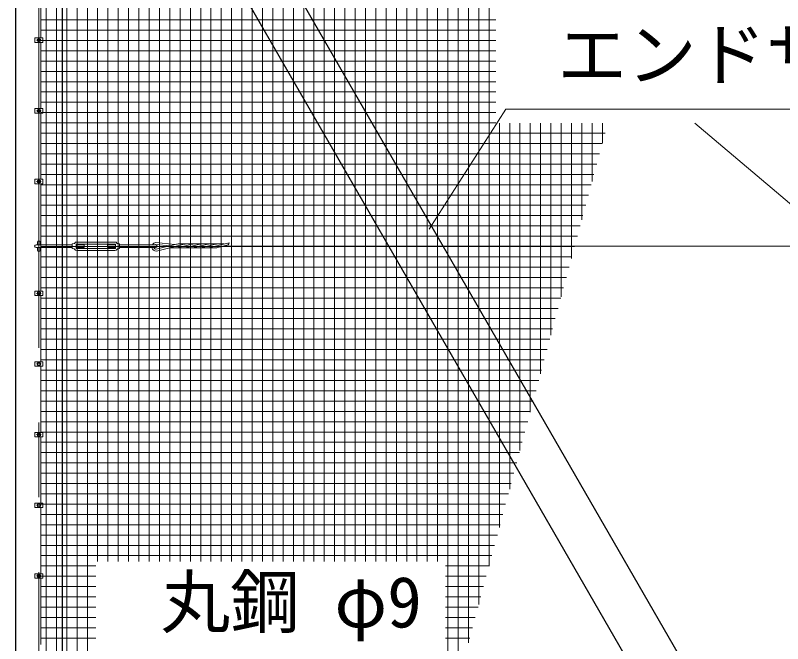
# Model space of a CAD drawing. Units: millimetres, scale not verified. Extents: x -18900 to 18900, y -13365 to 13365.
# Drawn here: x -13901 to -10642, y 2445 to 5113 of the extents above; entities that cross this region are included whole.
import ezdxf
from ezdxf.enums import TextEntityAlignment as Align

# ---------------------------------------------------------------- set-up
doc = ezdxf.new("R2010")
doc.units = ezdxf.units.MM
doc.header["$LTSCALE"] = 50
doc.linetypes.add('USER1', pattern=[50.8, 31.75, -6.35, 6.35, -6.35])
for name, color, linetype, lineweight in [('0-1_D-STR1', 1, 'Continuous', 25), ('0-2_D-BMK', 2, 'USER1', 13), ('0-3_D-STR3', 3, 'Continuous', 13), ('0-A_D-STR-TXT', 7, 'Continuous', 13), ('0-B_D-STR2', 7, 'Continuous', 13)]:
    doc.layers.add(name, color=color, linetype=linetype, lineweight=lineweight)
doc.styles.add('ＭＳ ゴシック', font='')
doc.styles.get('ＭＳ ゴシック').set_extended_font_data('MS Gothic')

msp = doc.modelspace()

# ---------------------------------------------------------------- linework, layer by layer
at = {"layer": '0-1_D-STR1'}
for p, q in [((-13509.15, 6600.82), (-8107.75, -2754.67)), ((-13636.27, 6421.01), (-8307.75, -2808.26)), ((-13700.75, -3867.48), (-13700.75, 6388.77))]:
    msp.add_line(p, q, dxfattribs=at)
msp.add_lwpolyline([(-13700.75, 7132.52), (-13900.75, 7132.52), (-13900.75, -3867.48)], dxfattribs=at)
at = {"layer": '0-2_D-BMK'}
for p, q in [((-13800.75, -3918.48), (-13800.75, 7183.52)), ((-13810.75, 5007.52), (-13790.75, 5007.52)), ((-13810.75, 4707.52), (-13790.75, 4707.52)), ((-13810.75, 4407.52), (-13790.75, 4407.52)), ((-13810.75, 3932.52), (-13790.75, 3932.52)), ((-13810.75, 3632.52), (-13790.75, 3632.52)), ((-13810.75, 3332.52), (-13790.75, 3332.52)), ((-13810.75, 3032.52), (-13790.75, 3032.52)), ((-13810.75, 2732.52), (-13790.75, 2732.52))]:
    msp.add_line(p, q, dxfattribs=at)
at = {"layer": '0-3_D-STR3'}
for p, q in [((-13792.25, 5017.02), (-13792.25, 5298.02)), ((-13817.95, 5017.02), (-13783.55, 5017.02)), ((-13817.95, 5017.02), (-13817.95, 4998.02)), ((-13817.95, 4998.02), (-13783.55, 4998.02)), ((-13807.25, 5011.27), (-13800.75, 5015.03)), ((-13807.25, 5003.77), (-13807.25, 5011.27)), ((-13800.75, 5000.02), (-13807.25, 5003.77)), ((-13800.75, 5015.03), (-13794.25, 5011.27)), ((-13794.25, 5003.77), (-13800.75, 5000.02)), ((-13794.25, 5011.27), (-13794.25, 5003.77)), ((-13792.25, 4717.02), (-13792.25, 4998.02)), ((-13783.55, 5017.02), (-13783.55, 4998.02)), ((-13817.95, 4717.02), (-13783.55, 4717.02)), ((-13817.95, 4717.02), (-13817.95, 4698.02)), ((-13817.95, 4698.02), (-13783.55, 4698.02)), ((-13807.25, 4711.27), (-13800.75, 4715.03)), ((-13807.25, 4703.77), (-13807.25, 4711.27)), ((-13800.75, 4700.02), (-13807.25, 4703.77)), ((-13800.75, 4715.03), (-13794.25, 4711.27)), ((-13794.25, 4703.77), (-13800.75, 4700.02)), ((-13794.25, 4711.27), (-13794.25, 4703.77)), ((-13792.25, 4417.02), (-13792.25, 4698.02)), ((-13783.55, 4717.02), (-13783.55, 4698.02)), ((-11014.63, 4654.63), (-4157.72, -1138.21)), ((-13817.95, 4417.02), (-13783.55, 4417.02)), ((-13817.95, 4417.02), (-13817.95, 4398.02)), ((-13807.25, 4411.27), (-13800.75, 4415.03)), ((-13807.25, 4403.77), (-13807.25, 4411.27)), ((-13800.75, 4400.02), (-13807.25, 4403.77)), ((-13800.75, 4415.03), (-13794.25, 4411.27)), ((-13794.25, 4403.77), (-13800.75, 4400.02)), ((-13794.25, 4411.27), (-13794.25, 4403.77)), ((-13783.55, 4417.02), (-13783.55, 4398.02)), ((-13817.95, 4398.02), (-13783.55, 4398.02)), ((-13792.25, 3942.02), (-13792.25, 4398.02)), ((-13806.75, 4149.52), (-13806.75, 4138.52)), ((-13794.75, 4149.52), (-13794.75, 4138.52)), ((-13658.75, 4142.52), (-13650.95, 4144.19)), ((-13658.75, 4122.52), (-13658.75, 4142.52)), ((-13641.75, 4125.02), (-13641.75, 4140.02)), ((-13639.75, 4150.52), (-13477.75, 4150.52)), ((-13639.75, 4142.02), (-13477.75, 4142.02)), ((-13475.75, 4125.02), (-13475.75, 4140.02)), ((-13303.89, 4139.88), (-13246.22, 4133.89)), ((-13303.68, 4147.9), (-13223.35, 4139.56)), ((-13302.49, 4119.94), (-13216.83, 4141.18)), ((-13301.25, 4112), (-13183.59, 4141.18)), ((-13013.83, 4142.06), (-13209.61, 4142.06)), ((-13207.6, 4126.98), (-13150.35, 4141.18)), ((-13174.36, 4126.98), (-13117.11, 4141.18)), ((-13141.12, 4126.98), (-13083.87, 4141.18)), ((-13107.88, 4126.98), (-13050.63, 4141.18)), ((-13074.64, 4126.98), (-12992.82, 4147.27)), ((-13812.75, 4138.52), (-13658.75, 4138.52)), ((-13812.75, 4126.52), (-13658.75, 4126.52)), ((-13806.75, 4126.52), (-13806.75, 4115.52)), ((-13794.75, 4126.52), (-13794.75, 4115.52)), ((-13658.75, 4122.52), (-13650.95, 4120.85)), ((-13641.75, 4138.52), (-13608.75, 4138.52)), ((-13639.75, 4123.02), (-13477.75, 4123.02)), ((-13639.75, 4114.52), (-13477.75, 4114.52)), ((-13508.75, 4126.52), (-13508.75, 4138.52)), ((-13508.75, 4138.52), (-13475.75, 4138.52)), ((-13508.75, 4126.52), (-13475.75, 4126.52)), ((-13458.75, 4122.52), (-13466.55, 4120.85)), ((-13458.75, 4138.52), (-13304.75, 4138.52)), ((-13458.75, 4126.52), (-13304.75, 4126.52)), ((-13047.68, 4126.1), (-13244.4, 4126.1)), ((-13041.4, 4126.98), (-12996.72, 4138.06)), ((-13019.06, 4132.52), (-1000.75, 4132.52)), ((-13817.95, 3942.02), (-13783.55, 3942.02)), ((-13817.95, 3942.02), (-13817.95, 3923.02)), ((-13817.95, 3923.02), (-13783.55, 3923.02)), ((-13807.25, 3936.27), (-13800.75, 3940.03)), ((-13807.25, 3928.77), (-13807.25, 3936.27)), ((-13800.75, 3925.02), (-13807.25, 3928.77)), ((-13800.75, 3940.03), (-13794.25, 3936.27)), ((-13794.25, 3928.77), (-13800.75, 3925.02)), ((-13794.25, 3936.27), (-13794.25, 3928.77)), ((-13792.25, 3642.02), (-13792.25, 3923.02)), ((-13783.55, 3942.02), (-13783.55, 3923.02)), ((-13817.95, 3642.02), (-13783.55, 3642.02)), ((-13817.95, 3642.02), (-13817.95, 3623.02)), ((-13817.95, 3623.02), (-13783.55, 3623.02)), ((-13807.25, 3636.27), (-13800.75, 3640.03)), ((-13807.25, 3628.77), (-13807.25, 3636.27)), ((-13800.75, 3625.02), (-13807.25, 3628.77)), ((-13800.75, 3640.03), (-13794.25, 3636.27)), ((-13794.25, 3628.77), (-13800.75, 3625.02)), ((-13794.25, 3636.27), (-13794.25, 3628.77)), ((-13792.25, 3342.02), (-13792.25, 3623.02)), ((-13783.55, 3642.02), (-13783.55, 3623.02)), ((-13817.95, 3342.02), (-13783.55, 3342.02)), ((-13817.95, 3342.02), (-13817.95, 3323.02)), ((-13807.25, 3336.27), (-13800.75, 3340.03)), ((-13807.25, 3328.77), (-13807.25, 3336.27)), ((-13800.75, 3325.02), (-13807.25, 3328.77)), ((-13800.75, 3340.03), (-13794.25, 3336.27)), ((-13794.25, 3328.77), (-13800.75, 3325.02)), ((-13794.25, 3336.27), (-13794.25, 3328.77)), ((-13783.55, 3342.02), (-13783.55, 3323.02)), ((-13817.95, 3323.02), (-13783.55, 3323.02)), ((-13792.25, 3042.02), (-13792.25, 3323.02)), ((-13817.95, 3042.02), (-13783.55, 3042.02)), ((-13817.95, 3042.02), (-13817.95, 3023.02)), ((-13807.25, 3036.27), (-13800.75, 3040.03)), ((-13807.25, 3028.77), (-13807.25, 3036.27)), ((-13800.75, 3040.03), (-13794.25, 3036.27)), ((-13794.25, 3036.27), (-13794.25, 3028.77)), ((-13783.55, 3042.02), (-13783.55, 3023.02)), ((-13817.95, 3023.02), (-13783.55, 3023.02)), ((-13800.75, 3025.02), (-13807.25, 3028.77)), ((-13794.25, 3028.77), (-13800.75, 3025.02)), ((-13792.25, 2742.02), (-13792.25, 3023.02)), ((-13817.95, 2742.02), (-13783.55, 2742.02)), ((-13817.95, 2742.02), (-13817.95, 2723.02)), ((-13807.25, 2736.27), (-13800.75, 2740.03)), ((-13800.75, 2740.03), (-13794.25, 2736.27)), ((-13783.55, 2742.02), (-13783.55, 2723.02)), ((-13817.95, 2723.02), (-13783.55, 2723.02)), ((-13807.25, 2728.77), (-13807.25, 2736.27)), ((-13800.75, 2725.02), (-13807.25, 2728.77)), ((-13794.25, 2728.77), (-13800.75, 2725.02)), ((-13794.25, 2736.27), (-13794.25, 2728.77)), ((-13792.25, 2442.02), (-13792.25, 2723.02))]:
    msp.add_line(p, q, dxfattribs=at)
for points in [[(-13458.75, 4122.52), (-13458.75, 4142.52), (-13466.55, 4144.19)], [(-13641.75, 4126.52), (-13608.75, 4126.52), (-13608.75, 4138.52)]]:
    msp.add_lwpolyline(points, dxfattribs=at)
for centre in [(-13800.75, 5007.52), (-13800.75, 4707.52), (-13800.75, 4407.52), (-13800.75, 3932.52), (-13800.75, 3632.52), (-13800.75, 3332.52), (-13800.75, 3032.52), (-13800.75, 2732.52)]:
    msp.add_circle(centre, 6.25, dxfattribs=at)
for centre, radius, start, end in [((-13800.75, 4149.52), 6, 0, 180), ((-13651.79, 4148.11), 4, 282.09925, 326.11888), ((-13639.75, 4140.02), 10.5, 90, 146.11888), ((-13639.75, 4140.02), 2, 90, 180), ((-13477.75, 4140.02), 10.5, 33.88112, 90), ((-13477.75, 4140.02), 2, 0, 90), ((-13465.71, 4148.11), 4, 213.88112, 257.90075), ((-13302.87, 4129.93), 18, 92.82497, 151.48944), ((-13302.87, 4129.93), 10, 95.82544, 120.77566), ((-13209.61, 4112.06), 30, 90, 103.92636), ((-13176.37, 4112.06), 30, 90, 103.92636), ((-13143.13, 4112.06), 30, 90, 103.92636), ((-13109.89, 4112.06), 30, 90, 103.92636), ((-13076.65, 4112.06), 30, 90, 103.92636), ((-13043.41, 4112.06), 30, 90, 103.92636), ((-13060.09, 4170.32), 71.11, 333.02173, 341.08588), ((-13812.75, 4132.52), 6, 90, 270), ((-13800.75, 4115.52), 6, 180, 0), ((-13651.79, 4116.94), 4, 33.88112, 77.90075), ((-13639.75, 4125.02), 10.5, 213.88112, 270), ((-13639.75, 4125.02), 2, 180, 270), ((-13477.75, 4125.02), 2, 270, 0), ((-13477.75, 4125.02), 10.5, 270, 326.11888), ((-13465.71, 4116.94), 4, 102.09925, 146.11888), ((-13302.87, 4129.93), 18, 191.63319, 275.17572), ((-13302.87, 4129.93), 10, 199.92759, 272.18972), ((-13304.75, 4132.52), 6, 270, 90), ((-13214.82, 4156.1), 30, 270, 283.92645), ((-13181.58, 4156.1), 30, 270, 283.92645), ((-13148.34, 4156.1), 30, 270, 283.92645), ((-13115.1, 4156.1), 30, 270, 283.92645), ((-13081.86, 4156.1), 30, 270, 283.92645), ((-13048.62, 4156.1), 30, 270, 283.92645)]:
    msp.add_arc(centre, radius, start, end, dxfattribs=at)
at = {"layer": '0-A_D-STR-TXT'}
msp.add_lwpolyline([(-7522.04, 4714.58), (-11817.19, 4714.58), (-12142.5, 4205.08)], dxfattribs=at)
at = {"layer": '0-B_D-STR2'}
for p, q in [((-13769.85, -1467.48), (-13769.85, 7032.52)), ((-13726.1, -1467.48), (-13726.1, 7032.52)), ((-13682.35, -1467.48), (-13682.35, 7032.52)), ((-13638.6, -1467.48), (-13638.6, 7032.52)), ((-13594.85, -1467.48), (-13594.85, 7032.52)), ((-13551.1, 2793.6), (-13551.1, 7032.52)), ((-13507.35, 2793.6), (-13507.35, 7032.52)), ((-13463.6, 2793.6), (-13463.6, 7032.52)), ((-13419.85, 2793.6), (-13419.85, 7032.52)), ((-13376.1, 2793.6), (-13376.1, 7032.52)), ((-13332.35, 2793.6), (-13332.35, 7032.52)), ((-13288.6, 2793.6), (-13288.6, 7032.52)), ((-13244.85, 2793.6), (-13244.85, 7032.52)), ((-13201.1, 2793.6), (-13201.1, 7032.52)), ((-13157.35, 2793.6), (-13157.35, 7032.52)), ((-13113.6, 2793.6), (-13113.6, 7032.52)), ((-13069.85, 2793.6), (-13069.85, 7032.52)), ((-13026.1, 2793.6), (-13026.1, 7032.52)), ((-12982.35, 2793.6), (-12982.35, 7032.52)), ((-12938.6, 2793.6), (-12938.6, 7032.52)), ((-12894.85, 2793.6), (-12894.85, 7032.52)), ((-12851.1, 2793.6), (-12851.1, 7032.52)), ((-12807.35, 2793.6), (-12807.35, 7032.52)), ((-12763.6, 2793.6), (-12763.6, 7032.52)), ((-12719.85, 2793.6), (-12719.85, 7032.52)), ((-12676.1, 2793.6), (-12676.1, 7032.52)), ((-12632.35, 2793.6), (-12632.35, 7032.52)), ((-12588.6, 2793.6), (-12588.6, 7032.52)), ((-12544.85, 2793.6), (-12544.85, 7032.52)), ((-12501.1, 2793.6), (-12501.1, 7032.52)), ((-12457.35, 2793.6), (-12457.35, 7032.52)), ((-12413.6, 2793.6), (-12413.6, 7032.52)), ((-12369.85, 2793.6), (-12369.85, 7032.52)), ((-12326.1, 2793.6), (-12326.1, 7032.52)), ((-12282.35, 2793.6), (-12282.35, 7032.52)), ((-12238.6, 2793.6), (-12238.6, 7032.52)), ((-12194.85, 2793.6), (-12194.85, 7032.52)), ((-12151.1, 2793.6), (-12151.1, 7032.52)), ((-12107.35, 2793.6), (-12107.35, 7032.52)), ((-12063.6, 2121.63), (-12063.6, 7032.52)), ((-12019.85, 2284.91), (-12019.85, 7032.52)), ((-11976.1, 2448.18), (-11976.1, 7032.52)), ((-11932.35, 2611.46), (-11932.35, 7032.52)), ((-11888.6, 2774.74), (-11888.6, 7032.52)), ((-13792.25, 5093.75), (-11860.04, 5093.75)), ((-13792.25, 5050), (-11860.04, 5050)), ((-13792.25, 5006.25), (-11860.04, 5006.25)), ((-13792.25, 4962.5), (-11860.04, 4962.5)), ((-13792.25, 4918.75), (-11860.04, 4918.75)), ((-13792.25, 4875), (-11860.04, 4875)), ((-13792.25, 4831.25), (-11860.04, 4831.25)), ((-13792.25, 4787.5), (-11860.04, 4787.5)), ((-13792.25, 4743.75), (-11860.04, 4743.75)), ((-13792.25, 4700), (-11860.04, 4700)), ((-13792.25, 4656.25), (-11860.04, 4656.25)), ((-11844.85, 2938.02), (-11844.85, 4654.63)), ((-11801.1, 3101.29), (-11801.1, 4654.63)), ((-11757.35, 3264.57), (-11757.35, 4654.63)), ((-11713.6, 3427.85), (-11713.6, 4654.63)), ((-11669.85, 3591.13), (-11669.85, 4654.63)), ((-11626.1, 3754.4), (-11626.1, 4654.63)), ((-11582.35, 3917.68), (-11582.35, 4654.63)), ((-11538.6, 4080.96), (-11538.6, 4654.63)), ((-11494.85, 4244.23), (-11494.85, 4654.63)), ((-11451.1, 4407.51), (-11451.1, 4654.63)), ((-11407.35, 4570.79), (-11407.35, 4654.63)), ((-13792.25, 4612.5), (-11396.18, 4612.5)), ((-13792.25, 4568.75), (-11407.9, 4568.75)), ((-13792.25, 4525), (-11419.62, 4525)), ((-13792.25, 4481.25), (-11431.35, 4481.25)), ((-13792.25, 4437.5), (-11443.07, 4437.5)), ((-13792.25, 4393.75), (-11454.79, 4393.75)), ((-13792.25, 4350), (-11466.51, 4350)), ((-13792.25, 4306.25), (-11478.24, 4306.25)), ((-13792.25, 4262.5), (-11489.96, 4262.5)), ((-13792.25, 4218.75), (-11501.68, 4218.75)), ((-13792.25, 4175), (-11513.41, 4175)), ((-13792.25, 4131.25), (-11525.13, 4131.25)), ((-13792.25, 4087.5), (-11536.85, 4087.5)), ((-13792.25, 4043.75), (-11548.57, 4043.75)), ((-13792.25, 4000), (-11560.3, 4000)), ((-13792.25, 3956.25), (-11572.02, 3956.25)), ((-13792.25, 3912.5), (-11583.74, 3912.5)), ((-13792.25, 3868.75), (-11595.46, 3868.75)), ((-13792.25, 3825), (-11607.19, 3825)), ((-13792.25, 3781.25), (-11618.91, 3781.25)), ((-13792.25, 3737.5), (-11630.63, 3737.5)), ((-13792.25, 3693.75), (-11642.36, 3693.75)), ((-13792.25, 3650), (-11654.08, 3650)), ((-13792.25, 3606.25), (-11665.8, 3606.25)), ((-13792.25, 3562.5), (-11677.52, 3562.5)), ((-13792.25, 3518.75), (-11689.25, 3518.75)), ((-13792.25, 3475), (-11700.97, 3475)), ((-13792.25, 3431.25), (-11712.69, 3431.25)), ((-13792.25, 3387.5), (-11724.42, 3387.5)), ((-13792.25, 3343.75), (-11736.14, 3343.75)), ((-13792.25, 3300), (-11747.86, 3300)), ((-13792.25, 3256.25), (-11759.58, 3256.25)), ((-13792.25, 3212.5), (-11771.31, 3212.5)), ((-13792.25, 3168.75), (-11783.03, 3168.75)), ((-13792.25, 3125), (-11794.75, 3125)), ((-13792.25, 3081.25), (-11806.47, 3081.25)), ((-13792.25, 3037.5), (-11818.2, 3037.5)), ((-13792.25, 2993.75), (-11829.92, 2993.75)), ((-13792.25, 2950), (-11841.64, 2950)), ((-13792.25, 2906.25), (-11853.37, 2906.25)), ((-13792.25, 2862.5), (-11865.09, 2862.5)), ((-13792.25, 2818.75), (-11876.81, 2818.75)), ((-13792.25, 2775), (-13559.11, 2775)), ((-12073.2, 2775), (-11888.53, 2775)), ((-13792.25, 2731.25), (-13559.11, 2731.25)), ((-12073.2, 2731.25), (-11900.26, 2731.25)), ((-13792.25, 2687.5), (-13559.11, 2687.5)), ((-12073.2, 2687.5), (-11911.98, 2687.5)), ((-13792.25, 2643.75), (-13559.11, 2643.75)), ((-12073.2, 2643.75), (-11923.7, 2643.75)), ((-13792.25, 2600), (-13559.11, 2600)), ((-12073.2, 2600), (-11935.43, 2600)), ((-13792.25, 2556.25), (-13559.11, 2556.25)), ((-12073.2, 2556.25), (-11947.15, 2556.25)), ((-13792.25, 2512.5), (-13559.11, 2512.5)), ((-12073.2, 2512.5), (-11958.87, 2512.5)), ((-13792.25, 2468.75), (-13559.11, 2468.75)), ((-12073.2, 2468.75), (-11970.59, 2468.75))]:
    msp.add_line(p, q, dxfattribs=at)

# ---------------------------------------------------------------- texts
at = {"layer": '0-A_D-STR-TXT', "style": 'ＭＳ ゴシック'}
for s, p in [('エンドサポート □200x200x6.0', (-11598.31, 4772.93)), ('丸鋼 φ9', (-13283.68, 2448.79))]:
    msp.add_text(s, height=216.6, dxfattribs=at).set_placement(p, align=Align.BOTTOM_LEFT)

doc.saveas('drawing.dxf')
